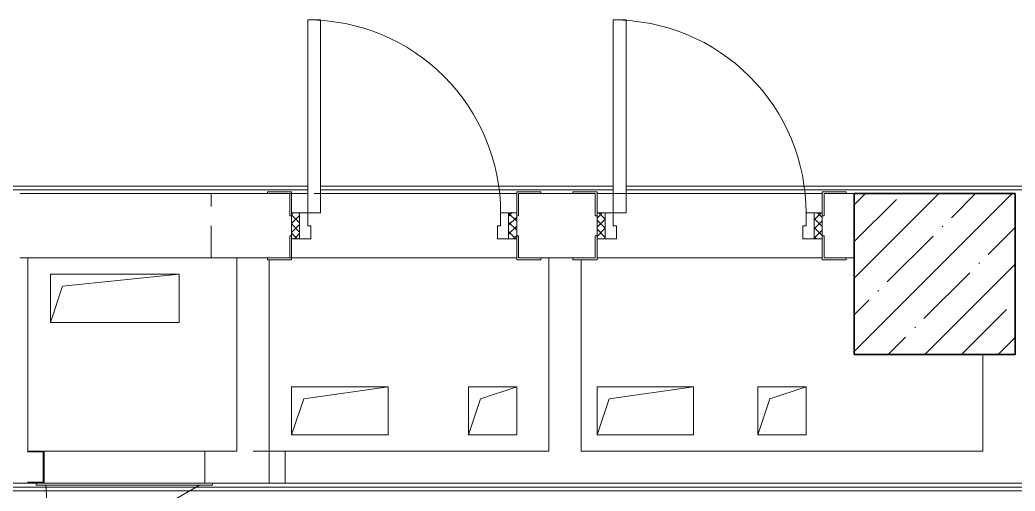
# Model space of a CAD drawing. Header units: millimetres. Extents: x 5993 to 95364, y 94667 to 143522.
# Drawn here: x 43786 to 44037.9, y 119165.8 to 119285 of the extents above; entities that cross this region are included whole.
import ezdxf

# ---------------------------------------------------------------- set-up
doc = ezdxf.new("R2010")
doc.units = ezdxf.units.MM
doc.linetypes.add('200_ШТРИХ_ш1п0_6_', pattern=[160, 100, -60])
for name, color, linetype, lineweight in [('0-2', 7, 'Continuous', 9), ('Двери', 7, 'Continuous', 9), ('Каркас_Импост', 7, 'Continuous', 13), ('Каркас_Импост-1', 7, 'Continuous', 9), ('Несущие колонны', 7, 'Continuous', 9), ('Несущие колонны-1', 7, 'Continuous', 35), ('Обобщенные модели', 7, 'Continuous', 9), ('Общие ребра', 7, 'Continuous', 9), ('Окна', 7, 'Continuous', 9), ('Открывание в плане-2', 7, '200_ШТРИХ_ш1п0_6_', 9), ('Открывание-1', 7, 'Continuous', 9), ('Панель', 7, 'Continuous', 13), ('Перемычка_Пунктирные линии-1', 7, '200_ШТРИХ_ш1п0_6_', 9), ('Стены', 7, 'Continuous', 9), ('Стены-1', 7, 'Continuous', 13)]:
    doc.layers.add(name, color=color, linetype=linetype, lineweight=lineweight)
pattern_1 = [(135, (1951.411, 164.685), (-14.14213562373095, -14.14213562373095), []), (225, (1951.411, 164.685), (14.14213562373095, -14.14213562373095), [])]
pattern_2 = [(45, (-171.384, 164.685), (-14.14213562373095, 14.14213562373095), []), (135, (-171.384, 164.685), (-14.14213562373095, -14.14213562373095), [])]

# ---------------------------------------------------------------- blocks, each defined once
blk = doc.blocks.new('BSC_Колонна _Прямоугольная - 500х500-V5-АИ2_01_План напольных покрытий и плинтусов 1го этажа _Часть 1_')
at = {"layer": 'Несущие колонны'}
h = blk.add_hatch(dxfattribs=at)
h.set_pattern_fill('FP_12', color=256, style=0, pattern_type=2)
h.set_pattern_definition([(45, (-29300, -64750), (-114.0492527375783, 114.0492527375783), []), (45, (-29185.951, -64750), (-114.0492527375783, 114.0492527375783), [201.613, -40.323, 3.353, -36.97])])
h.paths.add_polyline_path([(-249.9999999999648, -249.9999999999172), (250.0000000000298, -249.9999999999085), (250.0000000000298, 250.0000000000818), (-249.9999999999692, 250.0000000000818)], flags=0)
at = {"layer": 'Несущие колонны-1'}
for p, q in [((250.0000000000001, 250), (-250.0000000000001, 250)), ((-250.0000000000001, 249.9999999999993), (-249.9999999999954, -249.9999999999999)), ((249.9999999999998, -249.999999999992), (249.9999999999998, 250)), ((-249.9999999999954, -249.9999999999999), (249.9999999999998, -249.999999999992))]:
    blk.add_line(p, q, dxfattribs=at)
blk = doc.blocks.new('Дверь_СКБ_1Ст_Внутренняя_ШЕР - СОШ_Д-1__Дв_700x1800h_Технический шкаф ЭОМ и СС_EI30-27926874-АИ2_01_План напольных покрытий и плинтусов 1го этажа _Часть 1_')
at = {"layer": 'Двери'}
h = blk.add_hatch(dxfattribs=at)
h.set_pattern_fill('FP_174', color=256, style=0, pattern_type=2)
h.set_pattern_definition(pattern_1)
h.paths.add_polyline_path([(362.5000000000649, -39.99999999990861), (362.5000000000649, 40.00000000006021), (337.5000000000619, 40.00000000006021), (337.5000000000619, -39.99999999990861)], flags=0)
at = {"layer": 'Каркас_Импост-1'}
h = blk.add_hatch(dxfattribs=at)
h.set_pattern_fill('FP_175', color=256, style=0, pattern_type=2)
h.set_pattern_definition(pattern_2)
h.paths.add_polyline_path([(-312.4999999999376, -39.99999999993459), (-312.4999999999376, 40.00000000006887), (-337.4999999999406, 40.00000000006887), (-337.4999999999406, -39.99999999993459)], flags=0)
at = {"layer": 'Каркас_Импост'}
for p, q in [((-312.5000000000057, 39.99999999999417), (-337.5000000000059, 39.99999999999417)), ((-337.5000000000059, 30.99999999998684), (-337.5000000000059, -30.99999999999871)), ((-287.5000000000078, 40.00000000003507), (-312.5000000000077, 40.00000000003507)), ((-312.5000000000077, 40.00000000003507), (-312.5000000000077, -39.99999999996491)), ((-312.5000000000057, -40.00000000000603), (-312.5000000000057, 39.99999999999417)), ((-287.5000000000078, 3.581921426132339e-11), (-287.5000000000078, 40.00000000003507)), ((312.4999999999914, 40.00000000003507), (312.4999999999914, 3.581921426132339e-11)), ((337.4999999999924, 40.00000000003507), (312.4999999999914, 40.00000000003507)), ((337.4999999999924, -39.99999999996491), (337.4999999999924, 40.00000000003507)), ((362.4999999999956, 39.99999999999407), (337.499999999995, 39.99999999999407)), ((337.499999999995, 39.99999999999409), (337.499999999995, -39.99999999997593)), ((362.4999999999956, -30.99999999997668), (362.4999999999956, 31.00000000001174)), ((-277.5000000000085, 3.581921426132339e-11), (-287.5000000000078, 3.581921426132339e-11)), ((-277.5000000000085, -39.99999999996491), (-277.5000000000085, 3.581921426132339e-11)), ((312.4999999999914, 3.581921426132339e-11), (302.4999999999911, 3.581921426132339e-11)), ((302.4999999999911, 3.581921426132339e-11), (302.4999999999911, -39.99999999996491)), ((-337.5000000000059, -40.00000000000603), (-312.5000000000057, -40.00000000000603)), ((-312.5000000000077, -39.99999999996491), (-277.5000000000085, -39.99999999996491)), ((302.4999999999911, -39.99999999996491), (337.4999999999924, -39.99999999996491)), ((337.499999999995, -39.99999999997593), (362.4999999999956, -39.99999999997593))]:
    blk.add_line(p, q, dxfattribs=at)
at = {"layer": 'Открывание-1'}
blk.add_arc((-287.4999999999979, 40.00000000003394), 599.9999999999898, 359.9999999999996, 90.00000000000152, dxfattribs=at)
at = {"layer": 'Панель'}
for p, q in [((-287.5000000000135, 640.0000000000233), (-287.5000000000106, 40.00000000002319)), ((-247.5000000000135, 640.0000000000234), (-287.5000000000135, 640.0000000000234)), ((-247.5000000000106, 40.00000000002339), (-247.5000000000135, 640.0000000000235)), ((-287.5000000000106, 40.00000000002319), (-247.5000000000106, 40.00000000002319))]:
    blk.add_line(p, q, dxfattribs=at)
blk = doc.blocks.new('Дверь_СКБ_1Ст_Внутренняя_ШЕР - СОШ_Д-1__Дв_700x1800h_Технический шкаф ЭОМ и СС_EI30-27931849-АИ2_01_План напольных покрытий и плинтусов 1го этажа _Часть 1_')
at = {"layer": 'Двери'}
h = blk.add_hatch(dxfattribs=at)
h.set_pattern_fill('FP_174', color=256, style=0, pattern_type=2)
h.set_pattern_definition(pattern_1)
h.paths.add_polyline_path([(362.5000000000172, -39.99999999989995), (362.5000000000172, 40.00000000007321), (337.5000000000229, 40.00000000007321), (337.5000000000229, -39.99999999989995)], flags=0)
at = {"layer": 'Каркас_Импост-1'}
h = blk.add_hatch(dxfattribs=at)
h.set_pattern_fill('FP_175', color=256, style=0, pattern_type=2)
h.set_pattern_definition(pattern_2)
h.paths.add_polyline_path([(-337.4999999999796, -39.99999999993027), (-312.499999999981, -39.99999999993027), (-312.499999999981, 40.00000000007321), (-337.4999999999796, 40.00000000007321)], flags=0)
at = {"layer": 'Каркас_Импост'}
for p, q in [((-312.5000000000057, 39.99999999999417), (-337.5000000000059, 39.99999999999417)), ((-337.5000000000059, 39.99999999999417), (-337.5000000000059, -40.00000000000603)), ((-287.5000000000078, 40.00000000003507), (-312.5000000000077, 40.00000000003507)), ((-312.5000000000077, 40.00000000003507), (-312.5000000000077, -39.99999999996491)), ((-312.5000000000057, -40.00000000000603), (-312.5000000000057, 39.99999999999417)), ((-287.5000000000078, 3.581921426132339e-11), (-287.5000000000078, 40.00000000003507)), ((312.4999999999914, 40.00000000003507), (312.4999999999914, 3.581921426132339e-11)), ((337.4999999999924, 40.00000000003507), (312.4999999999914, 40.00000000003507)), ((337.4999999999924, -39.99999999996491), (337.4999999999924, 40.00000000003507)), ((362.4999999999956, 39.99999999999407), (337.499999999995, 39.99999999999407)), ((337.499999999995, 39.99999999999409), (337.499999999995, -39.99999999997593)), ((362.4999999999956, -30.99999999998514), (362.4999999999956, 31.00000000000326)), ((-277.5000000000085, 3.581921426132339e-11), (-287.5000000000078, 3.581921426132339e-11)), ((-277.5000000000085, -39.99999999996491), (-277.5000000000085, 3.581921426132339e-11)), ((312.4999999999914, 3.581921426132339e-11), (302.4999999999911, 3.581921426132339e-11)), ((302.4999999999911, 3.581921426132339e-11), (302.4999999999911, -39.99999999996491)), ((-337.5000000000059, -40.00000000000603), (-312.5000000000057, -40.00000000000603)), ((-312.5000000000077, -39.99999999996491), (-277.5000000000085, -39.99999999996491)), ((302.4999999999911, -39.99999999996491), (337.4999999999924, -39.99999999996491)), ((337.499999999995, -39.99999999997593), (362.4999999999956, -39.99999999997593))]:
    blk.add_line(p, q, dxfattribs=at)
at = {"layer": 'Открывание-1'}
blk.add_arc((-287.4999999999979, 40.00000000003394), 599.9999999999898, 359.9999999999996, 90.00000000000152, dxfattribs=at)
at = {"layer": 'Панель'}
for p, q in [((-287.5000000000135, 640.0000000000233), (-287.5000000000106, 40.00000000002319)), ((-247.5000000000135, 640.0000000000234), (-287.5000000000135, 640.0000000000234)), ((-247.5000000000106, 40.00000000002339), (-247.5000000000135, 640.0000000000235)), ((-287.5000000000106, 40.00000000002319), (-247.5000000000106, 40.00000000002319))]:
    blk.add_line(p, q, dxfattribs=at)
blk = doc.blocks.new('Фахверк_СКБ_Уголок - 200_4010-27904266-АИ2_01_План напольных покрытий и плинтусов 1го этажа _Часть 1_')
at = {"layer": 'Обобщенные модели'}
for p, q in [((124.9999999999923, 156.000000000004), (49.9999999999917, 156.000000000004)), ((49.9999999999917, 156.000000000004), (49.9999999999917, 150.000000000004)), ((124.9999999999923, 81.00000000000416), (124.9999999999923, 156.000000000004)), ((49.9999999999917, 150.000000000004), (118.9999999999916, 150.000000000004)), ((118.9999999999916, 150.000000000004), (118.9999999999916, 81.00000000000416)), ((118.9999999999916, 81.00000000000416), (124.9999999999923, 81.00000000000416)), ((124.9999999999923, 19.00000000000962), (118.9999999999923, 19.00000000000962)), ((118.9999999999923, 19.00000000000962), (118.9999999999923, -49.99999999999012)), ((124.9999999999923, -55.99999999999062), (124.9999999999923, 19.00000000000962)), ((118.9999999999923, -49.99999999999012), (49.99999999999249, -49.99999999999012)), ((49.99999999999249, -49.99999999999012), (49.99999999999249, -55.99999999999062)), ((49.99999999999249, -55.99999999999062), (124.9999999999923, -55.99999999999062))]:
    blk.add_line(p, q, dxfattribs=at)
blk = doc.blocks.new('Фахверк_СКБ_Уголок - 200_4010_1-27904659-АИ2_01_План напольных покрытий и плинтусов 1го этажа _Часть 1_')
at = {"layer": 'Обобщенные модели'}
for p, q in [((124.9999999999923, 156.000000000004), (49.9999999999917, 156.000000000004)), ((49.9999999999917, 156.000000000004), (49.9999999999917, 150.000000000004)), ((124.9999999999923, 81.00000000000416), (124.9999999999923, 156.000000000004)), ((49.9999999999917, 150.000000000004), (118.9999999999916, 150.000000000004)), ((118.9999999999916, 150.000000000004), (118.9999999999916, 81.00000000000416)), ((118.9999999999916, 81.00000000000416), (124.9999999999923, 81.00000000000416)), ((124.9999999999923, 19.00000000000962), (118.9999999999923, 19.00000000000962)), ((118.9999999999923, 19.00000000000962), (118.9999999999923, -49.99999999999012)), ((124.9999999999923, -55.99999999999062), (124.9999999999923, 19.00000000000962)), ((118.9999999999923, -49.99999999999012), (49.99999999999249, -49.99999999999012)), ((49.99999999999249, -49.99999999999012), (49.99999999999249, -55.99999999999062)), ((49.99999999999249, -55.99999999999062), (124.9999999999923, -55.99999999999062))]:
    blk.add_line(p, q, dxfattribs=at)
blk = doc.blocks.new('Фахверк_СКБ_Уголок - 200_4010_1-27904896-АИ2_01_План напольных покрытий и плинтусов 1го этажа _Часть 1_')
at = {"layer": 'Обобщенные модели'}
for p, q in [((199.9999999999932, 156.0000000000034), (124.9999999999923, 156.0000000000034)), ((124.9999999999923, 156.0000000000034), (124.9999999999923, 81.00000000000361)), ((199.9999999999932, 150.0000000000029), (199.9999999999932, 156.0000000000034)), ((130.9999999999933, 81.00000000000361), (130.9999999999933, 150.0000000000029)), ((130.9999999999933, 150.0000000000029), (199.9999999999932, 150.0000000000029)), ((124.9999999999923, 81.00000000000361), (130.9999999999933, 81.00000000000361)), ((130.9999999999926, 19.00000000000922), (124.9999999999923, 19.00000000000922)), ((124.9999999999923, 19.00000000000922), (124.9999999999923, -55.99999999999103)), ((130.9999999999926, -49.99999999999053), (130.9999999999926, 19.00000000000922)), ((124.9999999999923, -55.99999999999103), (199.9999999999924, -55.99999999999103)), ((199.9999999999924, -49.99999999999053), (130.9999999999926, -49.99999999999053)), ((199.9999999999924, -55.99999999999103), (199.9999999999924, -49.99999999999053))]:
    blk.add_line(p, q, dxfattribs=at)
blk = doc.blocks.new('АР_Перемычка - АР_Перемычка-27927451-АИ2_01_План напольных покрытий и плинтусов 1го этажа _Часть 1_')
at = {"layer": 'Обобщенные модели'}
blk.add_line((0, -99.99999999999349), (8.999999999999984, -99.99999999999349), dxfattribs=at)
at = {"layer": 'Перемычка_Пунктирные линии-1'}
for p, q in [((0, 100.0000000000065), (700.0000000000033, 100.0000000000065)), ((0, -30.9999999999924), (0, 31.00000000000537)), ((700.0000000000033, 30.99999999999135), (700.0000000000033, -31.0000000000038)), ((0, -99.99999999999349), (700.0000000000033, -99.99999999999349))]:
    blk.add_line(p, q, dxfattribs=at)
blk = doc.blocks.new('АР_Перемычка - АР_Перемычка-27932424-АИ2_01_План напольных покрытий и плинтусов 1го этажа _Часть 1_')
at = {"layer": 'Обобщенные модели'}
blk.add_line((-250, -99.99999999999349), (-242.0000000000001, -99.99999999999349), dxfattribs=at)
at = {"layer": 'Перемычка_Пунктирные линии-1'}
for p, q in [((-250, 100.0000000000065), (700.0000000000033, 100.0000000000065)), ((-250, -99.99999999999349), (-250, 100.0000000000065)), ((700.0000000000033, 30.99999999999983), (700.0000000000033, -30.99999999998686)), ((-250, -99.99999999999349), (700.0000000000033, -99.99999999999349))]:
    blk.add_line(p, q, dxfattribs=at)
blk = doc.blocks.new('154_Стойка_СКБ_Уголок - СМ-2230_200-28216496-АИ2_01_План напольных покрытий и плинтусов 1го этажа _Часть 1_')
at = {"layer": 'Обобщенные модели'}
for p, q in [((124.9999999999926, 156.0000000000131), (124.9999999999926, 90.00000000002038)), ((199.9999999999932, 156.0000000000131), (124.9999999999926, 156.0000000000131)), ((199.9999999999932, 150.0000000000131), (199.9999999999932, 156.0000000000131)), ((130.9999999999933, 81.00000000001329), (130.9999999999933, 150.0000000000131)), ((130.9999999999933, 150.0000000000131), (199.9999999999932, 150.0000000000131)), ((124.9999999999926, 81.00000000001329), (130.9999999999933, 81.00000000001329)), ((130.9999999999922, 19.00000000001329), (124.9999999999923, 19.00000000001329)), ((124.9999999999923, 10.00000000001462), (124.9999999999923, -55.99999999998696)), ((130.9999999999922, -49.99999999998694), (130.9999999999922, 19.00000000001329)), ((124.9999999999923, -55.99999999998696), (199.9999999999924, -55.99999999998696)), ((199.9999999999924, -49.99999999998694), (130.9999999999922, -49.99999999998694)), ((199.9999999999924, -55.99999999998696), (199.9999999999924, -49.99999999998694))]:
    blk.add_line(p, q, dxfattribs=at)
blk = doc.blocks.new('AR_Отверстие Ниша - Лючок-32405015-АИ2_01_План напольных покрытий и плинтусов 1го этажа _Часть 1_')
at = {"layer": 'Окна'}
for p, q in [((-250.000000000008, 50.00000000000002), (249.999999999992, 50.00000000000002)), ((-250.000000000008, -50.00000015199998), (-250.000000000008, 50.00000000000002)), ((249.999999999992, -50.00000015199998), (-250.000000000008, -50.00000015199998))]:
    blk.add_line(p, q, dxfattribs=at)
blk = doc.blocks.new('Л_Общий_Лючок - Лючок-29741473-АИ2_01_План напольных покрытий и плинтусов 1го этажа _Часть 1_')
at = {"layer": 'Окна'}
for p, q in [((-23.9999999999984, 0), (-23.9999999999984, -6.00000000000021)), ((524.0000000000001, 0), (499.9999999999966, 0)), ((524.0000000000001, 0), (524.0000000000001, -6.00000000000021)), ((-23.9999999999984, -6.00000000000021), (524.0000000000001, -6.00000000000021))]:
    blk.add_line(p, q, dxfattribs=at)
at = {"layer": 'Открывание в плане-2'}
blk.add_line((483.6076951545613, -6.00000000001555), (71.3796029531977, -244.0000000000019), dxfattribs=at)
blk.add_arc((494.0000000000027, -8.459899447643693e-15), 487.9999999999999, 180.7080455512058, 210, dxfattribs=at)
blk = doc.blocks.new('АР_Перемычка1 - АР_Перемычка 2-29764331-АИ2_01_План напольных покрытий и плинтусов 1го этажа _Часть 1_')
at = {"layer": 'Перемычка_Пунктирные линии-1'}
for p, q in [((-250, 49.9999999999935), (-1.725819487319313e-12, 49.9999999999935)), ((-250, 49.9999999999935), (-250, -50.00000000000646)), ((-250, -50.00000000000646), (-1.725819487319313e-12, -50.00000000000646))]:
    blk.add_line(p, q, dxfattribs=at)
blk = doc.blocks.new('154_Фахверк_СКБ_Швеллер - Тип_100_4010_1-28088705-АИ2_01_План напольных покрытий и плинтусов 1го этажа _Часть 1_')
at = {"layer": 'Обобщенные модели'}
for p, q in [((174.9999999999923, 50.00000000000986), (124.9999999999923, 50.00000000000986)), ((124.9999999999923, 50.00000000000986), (124.9999999999923, -49.99999999999013)), ((127.9999999999923, 47.00000000000985), (174.9999999999923, 47.00000000000985)), ((127.9999999999923, -46.99999999999012), (127.9999999999923, 47.00000000000985)), ((174.9999999999923, 47.00000000000985), (174.9999999999923, 50.00000000000986)), ((124.9999999999923, -49.99999999999013), (174.9999999999923, -49.99999999999013)), ((174.9999999999923, -46.99999999999012), (127.9999999999923, -46.99999999999012)), ((174.9999999999923, -49.99999999999013), (174.9999999999923, -46.99999999999012))]:
    blk.add_line(p, q, dxfattribs=at)
blk = doc.blocks.new('AR_Отверстие прямоугольное _в плите_ - AR_Отверстие прямоугольное _в плите_-30229441-АИ2_01_План напольных покрытий и плинтусов 1го этажа _Часть 1_')
at = {"layer": 'Обобщенные модели'}
for p, q in [((150.0000000756036, 74.99999996160692), (-150.0000000755963, 74.99999996160692)), ((-150.0000000755963, 74.99999996160692), (-150.0000000755963, -74.99999996159306)), ((-112.5000000947964, 37.49999998080691), (150.0000000756036, 74.99999996160692)), ((150.0000000756036, -74.99999996159306), (150.0000000756036, 74.99999996160692)), ((-150.0000000755963, -74.99999996159306), (-112.5000000947964, 37.49999998080691)), ((-150.0000000755963, -74.99999996159306), (150.0000000756036, -74.99999996159306))]:
    blk.add_line(p, q, dxfattribs=at)
blk = doc.blocks.new('AR_Отверстие прямоугольное _в плите_ - AR_Отверстие прямоугольное _в плите_-30423627-АИ2_01_План напольных покрытий и плинтусов 1го этажа _Часть 1_')
at = {"layer": 'Обобщенные модели'}
for p, q in [((74.9999999616036, 74.99999996160692), (-74.99999996159637, 74.99999996160692)), ((-74.99999996159637, 74.99999996160692), (-74.99999996159637, -74.99999996159306)), ((-37.49999998079636, 37.49999998080691), (74.9999999616036, 74.99999996160692)), ((74.9999999616036, -74.99999996159306), (74.9999999616036, 74.99999996160692)), ((-74.99999996159637, -74.99999996159306), (-37.49999998079636, 37.49999998080691)), ((-74.99999996159637, -74.99999996159306), (74.9999999616036, -74.99999996159306))]:
    blk.add_line(p, q, dxfattribs=at)
blk = doc.blocks.new('AR_Отверстие прямоугольное _в плите_ - AR_Отверстие прямоугольное _в плите_-V217-АИ2_01_План напольных покрытий и плинтусов 1го этажа _Часть 1_')
at = {"layer": 'Обобщенные модели'}
for p, q in [((199.9999999992036, 74.99999996160692), (-199.9999999991964, 74.99999996160692)), ((-199.9999999991964, 74.99999996160692), (-199.9999999991964, -74.99999996159306)), ((-162.5000000183964, 37.49999998080691), (199.9999999992036, 74.99999996160692)), ((199.9999999992036, -74.99999996159306), (199.9999999992036, 74.99999996160692)), ((-199.9999999991964, -74.99999996159306), (-162.5000000183964, 37.49999998080691)), ((-199.9999999991964, -74.99999996159306), (199.9999999992036, -74.99999996159306))]:
    blk.add_line(p, q, dxfattribs=at)

msp = doc.modelspace()

# ---------------------------------------------------------------- linework, layer by layer
at = {"layer": 'Общие ребра'}
for p, q in [((43788.02317344012, 119224.8013218759), (43785.98828603745, 119224.8013218759)), ((43848.66281803955, 119224.8013218759), (43840.93024590942, 119224.8013218759)), ((43925.98853934079, 119224.8013218759), (43919.8838771328, 119224.8013218759))]:
    msp.add_line(p, q, dxfattribs=at)
at = {"layer": 'Стены'}
for p, q in [((43508.83662179454, 119242.9525175077), (43858.83725505286, 119242.9525175077)), ((43858.83725505286, 119242.0571670505), (43508.83662179454, 119242.0571670505)), ((43854.76748024754, 119241.0804210972), (43858.83725505286, 119241.0804210972)), ((43862.09307489713, 119242.9525175077), (43936.16297635411, 119242.9525175077)), ((43936.16297635411, 119242.0571670505), (43862.09307489713, 119242.0571670505)), ((43862.09307489713, 119241.0804210972), (43911.74432752213, 119241.0804210972)), ((43932.09320154879, 119241.0804210972), (43936.16297635411, 119241.0804210972)), ((43939.41879619838, 119242.9525175077), (44050.11667090333, 119242.9525175077)), ((44050.11667090333, 119242.0571670505), (43939.41879619838, 119242.0571670505)), ((43939.41879619838, 119241.0804210972), (43989.0700488234, 119241.0804210972)), ((43911.74432752213, 119224.8013218759), (43854.76748024754, 119224.8013218759)), ((43989.0700488234, 119224.8013218759), (43932.09320154879, 119224.8013218759)), ((44284.04732671364, 119165.8709826948), (43779.31385535673, 119165.8709826948)), ((43780.37199680611, 119166.847728648), (44283.07058076038, 119166.847728648))]:
    msp.add_line(p, q, dxfattribs=at)
at = {"layer": 'Стены-1'}
for p, q in [((43848.66281803955, 119241.0804210972), (43785.98828603748, 119241.0804210972)), ((43925.98853934079, 119241.0804210972), (43917.84898973012, 119241.0804210972)), ((43997.20959843404, 119241.0804210972), (43995.1747110314, 119241.0804210972)), ((43788.02317344012, 119224.8013218759), (43840.93024590942, 119224.8013218759)), ((43788.02317344012, 119175.964024212), (43788.02317344012, 119224.8013218759)), ((43840.93024590942, 119224.8013218759), (43840.93024590942, 119175.964024212)), ((43849.06979552006, 119175.964024212), (43849.06979552006, 119224.3129488993)), ((43917.84898973012, 119224.8013218759), (43919.8838771328, 119224.8013218759)), ((43919.8838771328, 119224.8013218759), (43919.8838771328, 119175.964024212)), ((43928.02342674347, 119175.964024212), (43928.02342674347, 119224.3129488993)), ((43995.1747110314, 119224.8013218759), (43997.20959843404, 119224.8013218759)), ((44029.76779687667, 119200.3826730439), (44029.76779687667, 119175.964024212)), ((43840.93024590942, 119175.964024212), (43832.79069629875, 119175.964024212)), ((43919.8838771328, 119175.964024212), (43849.06979552006, 119175.964024212)), ((43849.06979552006, 119175.964024212), (43849.06979552006, 119167.8244746013)), ((43849.06979552006, 119167.8244746013), (43849.06979552006, 119175.964024212)), ((44029.76779687667, 119175.964024212), (43928.02342674347, 119175.964024212)), ((43779.88362382945, 119167.8244746013), (43788.02317344012, 119167.8244746013)), ((43834.74418820531, 119167.8244746013), (43849.06979552006, 119167.8244746013)), ((43849.06979552006, 119167.8244746013), (44282.09383480708, 119167.8244746013))]:
    msp.add_line(p, q, dxfattribs=at)

# ---------------------------------------------------------------- block references
at = {"layer": '0-2', "xscale": 0.08139549610658335, "yscale": 0.08139549610658335, "zscale": 0.08139549610658335}
for name, p in [('Дверь_СКБ_1Ст_Внутренняя_ШЕР - СОШ_Д-1__Дв_700x1800h_Технический шкаф ЭОМ и СС_EI30-27931849-АИ2_01_План напольных покрытий и плинтусов 1го этажа _Часть 1_', (43882.23846018351, 119232.9408714866)), ('Дверь_СКБ_1Ст_Внутренняя_ШЕР - СОШ_Д-1__Дв_700x1800h_Технический шкаф ЭОМ и СС_EI30-27926874-АИ2_01_План напольных покрытий и плинтусов 1го этажа _Часть 1_', (43959.56418148476, 119232.9408714866)), ('АР_Перемычка - АР_Перемычка-27932424-АИ2_01_План напольных покрытий и плинтусов 1го этажа _Часть 1_', (43854.76748024754, 119232.9408714866)), ('Фахверк_СКБ_Уголок - 200_4010-27904266-АИ2_01_План напольных покрытий и плинтусов 1го этажа _Часть 1_', (43921.91876453547, 119228.8710966812)), ('АР_Перемычка - АР_Перемычка-27927451-АИ2_01_План напольных покрытий и плинтусов 1го этажа _Часть 1_', (43932.09320154879, 119232.9408714866)), ('Фахверк_СКБ_Уголок - 200_4010_1-27904896-АИ2_01_План напольных покрытий и плинтусов 1го этажа _Часть 1_', (43978.89561181006, 119228.8710966812)), ('BSC_Колонна _Прямоугольная - 500х500-V5-АИ2_01_План напольных покрытий и плинтусов 1го этажа _Часть 1_', (44017.55847246067, 119220.7315470706)), ('AR_Отверстие прямоугольное _в плите_ - AR_Отверстие прямоугольное _в плите_-V217-АИ2_01_План напольных покрытий и плинтусов 1го этажа _Часть 1_', (43809.99995738898, 119214.6268848626)), ('AR_Отверстие прямоугольное _в плите_ - AR_Отверстие прямоугольное _в плите_-30229441-АИ2_01_План напольных покрытий и плинтусов 1го этажа _Часть 1_', (43866.97680466353, 119186.1384612253)), ('AR_Отверстие прямоугольное _в плите_ - AR_Отверстие прямоугольное _в плите_-30423627-АИ2_01_План напольных покрытий и плинтусов 1го этажа _Часть 1_', (43905.63966531416, 119186.1384612253)), ('AR_Отверстие прямоугольное _в плите_ - AR_Отверстие прямоугольное _в плите_-30229441-АИ2_01_План напольных покрытий и плинтусов 1го этажа _Часть 1_', (43944.30252596478, 119186.1384612253)), ('AR_Отверстие прямоугольное _в плите_ - AR_Отверстие прямоугольное _в плите_-30423627-АИ2_01_План напольных покрытий и плинтусов 1го этажа _Часть 1_', (43978.89561181008, 119186.1384612253)), ('Л_Общий_Лючок - Лючок-29741473-АИ2_01_План напольных покрытий и плинтусов 1го этажа _Часть 1_', (43792.09294824544, 119167.8244746013))]:
    msp.add_blockref(name, p, dxfattribs=at)
at = {"layer": '0-2', "xscale": 0.08139549610658335, "yscale": 0.08139549610658335, "zscale": 0.08139549610658335, "rotation": 180}
for name, p in [('154_Стойка_СКБ_Уголок - СМ-2230_200-28216496-АИ2_01_План напольных покрытий и плинтусов 1го этажа _Часть 1_', (43864.94191726086, 119237.0106462919)), ('Фахверк_СКБ_Уголок - 200_4010_1-27904659-АИ2_01_План напольных покрытий и плинтусов 1го этажа _Часть 1_', (43921.91876453547, 119237.0106462919)), ('154_Фахверк_СКБ_Швеллер - Тип_100_4010_1-28088705-АИ2_01_План напольных покрытий и плинтусов 1го этажа _Часть 1_', (43802.26738525876, 119171.8942494066)), ('AR_Отверстие Ниша - Лючок-32405015-АИ2_01_План напольных покрытий и плинтусов 1го этажа _Часть 1_', (43812.4418222721, 119171.8942494066)), ('АР_Перемычка1 - АР_Перемычка 2-29764331-АИ2_01_План напольных покрытий и плинтусов 1го этажа _Часть 1_', (43832.79069629875, 119171.8942494066))]:
    msp.add_blockref(name, p, dxfattribs=at)

doc.saveas('drawing.dxf')
